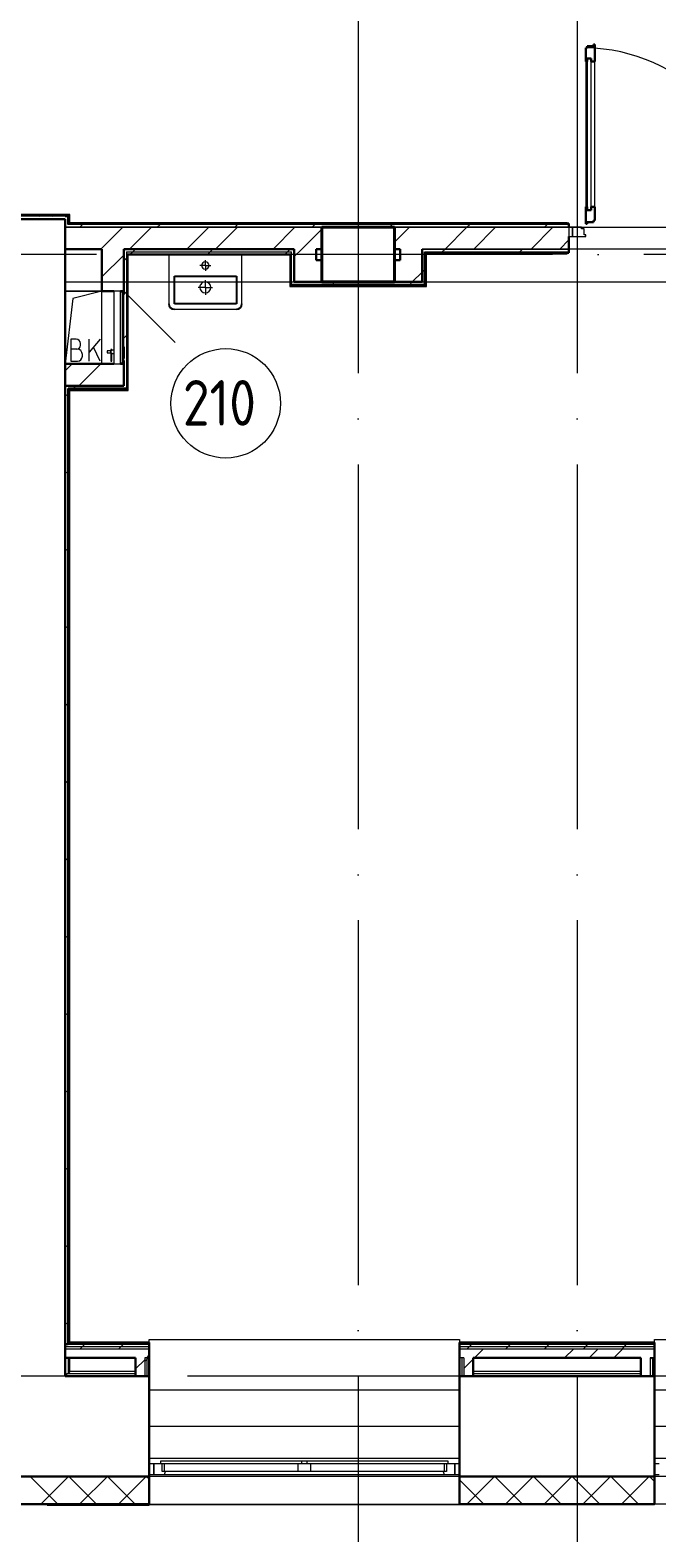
# Model space of a CAD drawing. Header units: millimetres. Extents: x -421858 to 614926, y -468665 to 141641.
# Drawn here: x 117678 to 121114, y -19498 to -11256 of the extents above; entities that cross this region are included whole.
import ezdxf

# ---------------------------------------------------------------- set-up
doc = ezdxf.new("R2010")
doc.units = ezdxf.units.MM
doc.linetypes.add('ADSK_Линия сетки', pattern=[25, 20, -2.5, 0, -2.5])
doc.linetypes.add('ADSK_Сверху', pattern=[450, 300, -150])
for name, color, linetype, lineweight in [('_ Окна', 7, 'Continuous', 9), ('Двери', 252, 'Continuous', 9), ('Линии', 252, 'Continuous', 9), ('Марки помещений', 252, 'Continuous', 20), ('Несущие колонны', 252, 'Continuous', 18), ('Оборудование', 8, 'Continuous', 18), ('Ограждение', 252, 'Continuous', 9), ('Окна', 252, 'Continuous', 9), ('Оси', 252, 'Continuous', 9), ('Перекрытие', 252, 'Continuous', 18), ('Стены внутренние', 7, 'Continuous', 18), ('Стены наружные', 7, 'Continuous', 18), ('Стены штриховка', 252, 'Continuous', 9)]:
    doc.layers.add(name, color=color, linetype=linetype, lineweight=lineweight)
doc.layers.add('Двери открывание', color=7, linetype='Continuous', lineweight=9, true_color=0xc0c0c0)
doc.layers.add('Узлы', color=7, linetype='Continuous')
doc.styles.add('GOST Common_2', font='', dxfattribs={"width": 0.9, "height": 250})
doc.styles.get('GOST Common_2').set_extended_font_data('GOST type B')

# ---------------------------------------------------------------- blocks, each defined once
blk = doc.blocks.new('2 этаж')
at = {"color": 251, "lineweight": 18, "true_color": 0x636466}
for p, q in [((118071, -12687.3), (117871, -12687.3)), ((118071, -12687.3), (117871, -12687.3)), ((118071, -12687.3), (117912.7, -12728.8)), ((117912.7, -12728.8), (117871, -13087.3)), ((117931.1, -12951.8), (117901.1, -12951.8)), ((117901.1, -12951.8), (117901.1, -13071.8)), ((117934.5, -13005.2), (117901.1, -13005.2)), ((117954.5, -12985.2), (117954.5, -12975.2)), ((118061.1, -12951.8), (118001.1, -13023.3)), ((118001.1, -13071.8), (118001.1, -12951.8)), ((118061.1, -13071.8), (118025.2, -12994.7)), ((117901.1, -13071.8), (117937.8, -13071.8)), ((117964.5, -13045.2), (117964.5, -13035.2))]:
    blk.add_line(p, q, dxfattribs=at)
for centre, radius, start, end in [((117931.1, -12975.2), 23.3, 0, 90), ((117934.5, -12985.2), 20, 270, 0), ((117934.5, -13035.2), 30, 0, 90), ((117937.8, -13045.2), 26.7, 270, 0)]:
    blk.add_arc(centre, radius, start, end, dxfattribs=at)
at = {"layer": '_ Окна', "color": 251, "true_color": 0x636466}
for p, q in [((118356, -19119.3), (118331, -19119.3)), ((118356, -19177.3), (118356, -19119.3)), ((120031, -19119.3), (120006, -19119.3)), ((120006, -19119.3), (120006, -19177.3)), ((121126, -19119.3), (121101, -19119.3)), ((118331, -19177.3), (118356, -19177.3)), ((120006, -19177.3), (120031, -19177.3)), ((121101, -19177.3), (121126, -19177.3))]:
    blk.add_line(p, q, dxfattribs=at)
at = {"layer": '_ Окна', "color": 251, "lineweight": 18, "true_color": 0x636466}
for p, q in [((118394, -19119.3), (118356, -19119.3)), ((118356, -19119.3), (118356, -19177.3)), ((118402, -19160.3), (118402, -19119.3)), ((119960, -19119.3), (119960, -19160.3)), ((120006, -19119.3), (119968, -19119.3)), ((120006, -19177.3), (120006, -19119.3)), ((118356, -19177.3), (118415.5, -19177.3)), ((118414, -19160.3), (118402, -19160.3)), ((118415.5, -19177.3), (118420, -19160.3)), ((119942, -19160.3), (119946.6, -19177.3)), ((119946.6, -19177.3), (120006, -19177.3)), ((119960, -19160.3), (119948, -19160.3))]:
    blk.add_line(p, q, dxfattribs=at)
at = {"layer": 'Двери', "color": 251, "lineweight": 30, "true_color": 0x636466}
for p, q in [((120731, -11353.3), (120723, -11353.3)), ((120723, -11353.3), (120723, -11429.3)), ((120765, -11344.3), (120731, -11344.3)), ((120731, -11344.3), (120731, -11353.3)), ((120773, -11335.3), (120765, -11335.3)), ((120765, -11335.3), (120765, -11344.3)), ((120773, -11429.3), (120773, -11335.3)), ((120732, -11429.3), (120723, -11429.3)), ((120732, -11411.3), (120732, -11429.3)), ((120753, -11411.3), (120732, -11411.3)), ((120753, -11429.3), (120753, -11411.3)), ((120773, -11429.3), (120753, -11429.3)), ((120723, -12225.3), (120723, -12319.3)), ((120732, -12225.3), (120723, -12225.3)), ((120732, -12243.3), (120732, -12225.3)), ((120753, -12243.3), (120732, -12243.3)), ((120753, -12225.3), (120753, -12243.3)), ((120773, -12225.3), (120753, -12225.3)), ((120773, -12301.3), (120773, -12225.3)), ((120723, -12319.3), (120731, -12319.3)), ((120731, -12319.3), (120731, -12310.3)), ((120731, -12310.3), (120765, -12310.3)), ((120765, -12310.3), (120765, -12301.3)), ((120765, -12301.3), (120773, -12301.3))]:
    blk.add_line(p, q, dxfattribs=at)
at = {"layer": 'Двери', "color": 251, "true_color": 0x636466}
for p, q in [((120723, -11429.3), (120723, -12225.3)), ((120732, -11411.3), (120732, -12243.3)), ((120753, -11411.3), (120732, -11411.3)), ((120753, -12243.3), (120753, -11411.3)), ((120773, -12225.3), (120773, -11429.3)), ((120732, -12243.3), (120753, -12243.3)), ((120631, -12337.3), (120631, -12387.3)), ((120651, -12337.3), (120631, -12337.3)), ((120651, -12387.3), (120651, -12337.3)), ((120700, -12337.3), (120651, -12337.3)), ((120651, -12337.3), (120651, -12387.3)), ((120700, -12345.3), (120700, -12337.3)), ((120714, -12345.3), (120700, -12345.3)), ((120714, -12379.3), (120714, -12345.3)), ((120631, -12387.3), (120651, -12387.3)), ((120651, -12387.3), (120723, -12387.3)), ((120723, -12379.3), (120714, -12379.3)), ((120723, -12387.3), (120723, -12379.3))]:
    blk.add_line(p, q, dxfattribs=at)
at = {"layer": 'Двери открывание', "color": 251, "true_color": 0x636466}
blk.add_arc((120705, -12319.3), 966, 0, 88.93231, dxfattribs=at)
at = {"layer": 'Линии', "color": 251, "linetype": 'ADSK_Сверху', "ltscale": 100, "true_color": 0x636466}
for p, q in [((117871, -12337.3), (151081, -12337.3)), ((117871, -12637.3), (151081, -12637.3))]:
    blk.add_line(p, q, dxfattribs=at)
at = {"layer": 'Марки помещений', "color": 251, "true_color": 0x636466}
blk.add_circle((118750.1, -13303.1), 300, dxfattribs=at)
at = {"layer": 'Несущие колонны', "color": 251, "lineweight": 40, "true_color": 0x636466}
for p, q in [((119276, -12337.3), (119676, -12337.3)), ((119276, -12637.3), (119276, -12337.3)), ((119676, -12337.3), (119276, -12337.3)), ((119676, -12337.3), (119676, -12637.3)), ((119276, -12457.3), (119276, -12637.3)), ((119676, -12637.3), (119676, -12457.3)), ((119676, -12637.3), (119276, -12637.3)), ((119276, -12637.3), (119676, -12637.3))]:
    blk.add_line(p, q, dxfattribs=at)
at = {"layer": 'Несущие колонны', "color": 251, "true_color": 0x636466}
for p, q in [((119276, -12337.3), (119276, -12457.3)), ((119676, -12457.3), (119676, -12337.3))]:
    blk.add_line(p, q, dxfattribs=at)
at = {"layer": 'Оборудование', "color": 251, "true_color": 0x636466}
for p, q in [((118172.4, -12687.3), (118136, -12687.3)), ((118136, -12687.3), (118136, -13087.3)), ((118173.3, -13086.3), (118173.3, -12688.2)), ((118191, -12687.3), (118473.8, -12970.1)), ((118183.1, -12694.3), (118173.3, -12694.3)), ((118184, -13079.3), (118184, -12695.2)), ((118191, -12706.3), (118185.5, -12706.3)), ((118191, -13068.3), (118191, -12706.3)), ((118118.2, -13014.6), (118100.7, -13014.6)), ((118100.7, -13014.6), (118100.7, -13026.9)), ((118120.1, -13012.7), (118118.2, -13014.6)), ((118118.2, -13014.6), (118118.2, -13026.9)), ((118136, -13011.1), (118120.1, -13011.1)), ((118120.1, -13011.1), (118120.1, -13030.4)), ((118125.6, -13007.7), (118120.6, -13007.7)), ((118120.6, -13007.7), (118120.6, -13015.9)), ((118125.6, -13015.9), (118125.6, -13007.7)), ((118193, -12990.8), (118191, -12990.8)), ((118193, -12994.8), (118193, -12990.8)), ((118193, -12994.8), (118193, -13055.3)), ((118100.7, -13026.9), (118118.2, -13026.9)), ((118118.2, -13026.9), (118120.1, -13028.8)), ((118120.1, -13030.4), (118136, -13030.4)), ((118120.6, -13025.6), (118120.6, -13071.4)), ((118120.6, -13071.4), (118125.6, -13071.4)), ((118125.6, -13071.4), (118125.6, -13025.6)), ((118136, -13087.3), (118172.4, -13087.3)), ((118173.3, -13080.3), (118183.1, -13080.3)), ((118185.5, -13068.3), (118191, -13068.3)), ((118191, -13059.3), (118193, -13059.3)), ((118193, -13059.3), (118193, -13055.3))]:
    blk.add_line(p, q, dxfattribs=at)
for points, knots in [([(118173.3, -12688.2), (118173.3, -12688.1), (118173.3, -12688), (118173.2, -12687.8), (118173.1, -12687.6), (118173, -12687.5), (118172.8, -12687.4), (118172.6, -12687.3), (118172.5, -12687.3), (118172.4, -12687.3)], [-1, -1, -1, -1, -0.833333, -0.75, -0.583333, -0.458333, -0.333333, -0.166667, 0, 0, 0, 0]), ([(118184, -12695.2), (118184, -12695.1), (118184, -12695), (118183.9, -12694.8), (118183.9, -12694.7), (118183.8, -12694.6), (118183.7, -12694.5), (118183.5, -12694.4), (118183.3, -12694.3), (118183.1, -12694.3), (118183.1, -12694.3)], [-1, -1, -1, -1, -0.833333, -0.75, -0.666667, -0.583333, -0.458333, -0.333333, -0.166667, 0, 0, 0, 0]), ([(118185.5, -12706.3), (118185.4, -12706.3), (118185.2, -12706.2), (118185, -12706.1), (118184.8, -12706.1), (118184.6, -12705.9), (118184.5, -12705.8), (118184.3, -12705.7), (118184.2, -12705.5), (118184.1, -12705.3), (118184, -12705.1), (118184, -12704.9), (118184, -12704.7)], [-1, -1, -1, -1, -0.833333, -0.75, -0.666667, -0.583333, -0.5, -0.416667, -0.333333, -0.25, -0.166667, 0, 0, 0, 0]), ([(118172.4, -13087.3), (118172.5, -13087.3), (118172.6, -13087.2), (118172.8, -13087.1), (118173, -13087), (118173.1, -13086.9), (118173.2, -13086.7), (118173.3, -13086.6), (118173.3, -13086.4), (118173.3, -13086.3)], [0, 0, 0, 0, 0.166667, 0.333333, 0.458333, 0.583333, 0.708333, 0.833333, 1, 1, 1, 1]), ([(118183.1, -13080.3), (118183.1, -13080.3), (118183.3, -13080.2), (118183.5, -13080.1), (118183.7, -13080), (118183.8, -13079.9), (118183.9, -13079.8), (118183.9, -13079.7), (118184, -13079.5), (118184, -13079.4), (118184, -13079.3)], [0, 0, 0, 0, 0.166667, 0.333333, 0.458333, 0.583333, 0.666667, 0.75, 0.833333, 1, 1, 1, 1]), ([(118184, -13069.8), (118184, -13069.6), (118184, -13069.5), (118184.1, -13069.2), (118184.2, -13069), (118184.3, -13068.9), (118184.5, -13068.7), (118184.6, -13068.6), (118184.8, -13068.5), (118185, -13068.4), (118185.2, -13068.3), (118185.4, -13068.3), (118185.5, -13068.3)], [0, 0, 0, 0, 0.166667, 0.25, 0.333333, 0.416667, 0.5, 0.583333, 0.666667, 0.75, 0.833333, 1, 1, 1, 1])]:
    blk.add_open_spline(points, degree=3, knots=knots, dxfattribs=at)
at = {"layer": 'Ограждение', "color": 251, "true_color": 0x636466}
for p, q in [((117896, -12267.3), (111661, -12267.3)), ((117896, -12267.3), (117891, -12272.3)), ((117896, -12312.3), (117896, -12267.3)), ((117896, -12312.3), (117891, -12317.3)), ((120621, -12312.3), (117896, -12312.3)), ((120621, -12312.3), (120621, -12317.3)), ((118216, -13232.3), (118216, -12487.3)), ((119101, -12487.2), (119101, -12662.3)), ((119851, -12482.3), (119846, -12477.3)), ((119851, -12662.3), (119851, -12482.3)), ((119851, -12482.3), (120621, -12482.3)), ((120621, -12477.3), (120621, -12482.3)), ((119106, -12657.3), (119101, -12662.3)), ((119101, -12662.3), (119851, -12662.3)), ((119851, -12662.3), (119846, -12657.3)), ((117896, -13232.3), (117891, -13227.3)), ((117896, -18452.3), (117896, -13232.3)), ((117896, -13232.3), (118216, -13232.3)), ((118216, -13232.3), (118211, -13227.3)), ((118331, -18452.3), (118331, -18437.3)), ((118331, -18437.3), (120031, -18437.3)), ((120031, -18437.3), (120031, -18452.3)), ((121101, -18452.3), (121101, -18437.3)), ((121101, -18437.3), (122801, -18437.3)), ((117886, -18537.3), (117886, -18622.3)), ((117896, -18612.3), (117896, -18537.3)), ((117896, -18612.3), (117886, -18622.3)), ((118256, -18612.3), (117896, -18612.3)), ((121026, -18612.3), (120106, -18612.3)), ((118331, -18712.3), (120031, -18712.3)), ((121101, -18712.3), (122801, -18712.3)), ((118331, -18912.3), (120031, -18912.3)), ((121101, -18912.3), (122801, -18912.3)), ((118331, -19087.3), (120031, -19087.3)), ((121101, -19087.3), (122801, -19087.3))]:
    blk.add_line(p, q, dxfattribs=at)
at = {"layer": 'Окна', "color": 251, "true_color": 0x636466}
for p, q in [((118394, -19102.3), (119166, -19102.3)), ((118394, -19119.3), (118394, -19102.3)), ((119166, -19119.3), (118394, -19119.3)), ((118414, -19160.3), (118414, -19119.3)), ((119146, -19119.3), (119146, -19160.3)), ((119166, -19102.3), (119196, -19102.3)), ((119166, -19102.3), (119166, -19119.3)), ((119196, -19119.3), (119166, -19119.3)), ((119196, -19102.3), (119968, -19102.3)), ((119196, -19119.3), (119196, -19102.3)), ((119968, -19119.3), (119196, -19119.3)), ((119216, -19160.3), (119216, -19119.3)), ((119948, -19119.3), (119948, -19160.3)), ((119968, -19102.3), (119968, -19119.3)), ((119146, -19160.3), (118414, -19160.3)), ((118415.5, -19177.3), (119946.6, -19177.3)), ((119216, -19160.3), (119146, -19160.3)), ((119948, -19160.3), (119216, -19160.3))]:
    blk.add_line(p, q, dxfattribs=at)
at = {"layer": 'Оси', "color": 251, "linetype": 'ADSK_Линия сетки', "ltscale": 100, "true_color": 0x636466}
for p, q in [((119476, -1137.3), (119476, -32263.4)), ((120676, -1137.3), (120676, -32263.4)), ((170543.3, -12487.3), (93565.9, -12487.3)), ((170543.3, -18637.3), (93603.7, -18637.3))]:
    blk.add_line(p, q, dxfattribs=at)
at = {"layer": 'Перекрытие', "color": 251, "ltscale": 100, "true_color": 0x636466}
for p, q in [((122131, -12457.3), (120631, -12457.3)), ((117871, -12687.3), (118071, -12687.3))]:
    blk.add_line(p, q, dxfattribs=at)
at = {"layer": 'Стены внутренние', "color": 251, "lineweight": 30, "true_color": 0x636466}
for p, q in [((117871, -12292.3), (117481, -12292.3)), ((117871, -13087.3), (117871, -12322.3)), ((117871, -18637.3), (117871, -18537.3)), ((118256, -18637.3), (117871, -18637.3)), ((118331, -19339.3), (118331, -18637.3)), ((120031, -18637.3), (120031, -19339.3)), ((121026, -18637.3), (120106, -18637.3)), ((121101, -19339.3), (121101, -18637.3)), ((117211, -19187.3), (118331, -19187.3)), ((120031, -19187.3), (121101, -19187.3)), ((117211, -19339.3), (118331, -19339.3)), ((120031, -19339.3), (121101, -19339.3))]:
    blk.add_line(p, q, dxfattribs=at)
at = {"layer": 'Стены внутренние', "color": 251, "linetype": 'Continuous', "lineweight": 9, "true_color": 0x636466}
for p, q in [((117828.6, -19337.3), (117678.6, -19187.3)), ((117739.2, -19337.3), (117889.2, -19187.3)), ((118040.7, -19337.3), (117890.7, -19187.3)), ((117951.3, -19337.3), (118101.3, -19187.3)), ((118252.9, -19337.3), (118102.9, -19187.3)), ((118163.4, -19337.3), (118313.4, -19187.3)), ((118331, -19203.3), (118315, -19187.3)), ((120072.6, -19337.3), (120222.6, -19187.3)), ((120374.2, -19337.3), (120224.2, -19187.3)), ((120284.7, -19337.3), (120434.7, -19187.3)), ((120586.3, -19337.3), (120436.3, -19187.3)), ((120496.9, -19337.3), (120646.9, -19187.3)), ((120798.5, -19337.3), (120648.5, -19187.3)), ((120709, -19337.3), (120859, -19187.3)), ((121010.6, -19337.3), (120860.6, -19187.3)), ((120921.1, -19337.3), (121071.1, -19187.3)), ((121101, -19215.5), (121072.7, -19187.3)), ((120162.1, -19337.3), (120031, -19206.2)), ((120101.9, -19337.3), (120100.7, -19339.3)), ((120357.2, -19339.3), (120356.1, -19337.3)), ((120943.8, -19339.3), (120942.7, -19337.3))]:
    blk.add_line(p, q, dxfattribs=at)
at = {"layer": 'Стены внутренние', "color": 251, "true_color": 0x636466}
for p, q in [((120031, -19187.3), (118331, -19187.3)), ((122801, -19187.3), (121101, -19187.3)), ((122801, -19339.3), (121101, -19339.3))]:
    blk.add_line(p, q, dxfattribs=at)
at = {"layer": 'Стены наружные', "color": 251, "lineweight": 30, "true_color": 0x636466}
for p, q in [((117891, -12272.3), (111651, -12272.3)), ((117886, -12277.3), (117871, -12277.3)), ((117886, -12322.3), (117886, -12277.3)), ((117891, -12317.3), (117891, -12272.3)), ((117871, -12292.3), (117871, -12322.3)), ((120631, -12317.3), (117891, -12317.3)), ((119276, -12337.3), (119676, -12337.3)), ((120631, -12337.3), (120631, -12317.3)), ((120631, -12477.3), (120631, -12387.3)), ((117871, -12457.3), (118071, -12457.3)), ((118071, -12457.3), (118071, -12687.3)), ((118191, -12457.3), (119126, -12457.3)), ((119126, -12457.3), (118191, -12457.3)), ((118191, -12457.3), (118191, -12706.3)), ((118211, -12487.3), (119106, -12487.3)), ((118211, -13227.3), (118211, -12487.3)), ((119106, -12487.3), (119106, -12657.3)), ((119126, -12637.3), (119126, -12457.3)), ((119246, -12457.3), (119276, -12457.3)), ((119246, -12517.3), (119246, -12457.3)), ((119276, -12517.3), (119246, -12517.3)), ((119276, -12637.3), (119276, -12517.3)), ((119676, -12457.3), (119706, -12457.3)), ((119706, -12517.3), (119676, -12517.3)), ((119676, -12517.3), (119676, -12637.3)), ((119706, -12457.3), (119706, -12517.3)), ((119826, -12457.3), (119826, -12637.3)), ((119841, -12652.3), (119841, -12472.3)), ((119846, -12477.3), (120631, -12477.3)), ((119846, -12657.3), (119846, -12477.3)), ((118071, -12687.3), (118136, -12687.3)), ((118172.6, -12687.3), (118191, -12687.3)), ((119106, -12657.3), (119846, -12657.3)), ((119111, -12652.3), (119841, -12652.3)), ((119126, -12637.3), (119676, -12637.3)), ((119676, -12637.3), (119826, -12637.3)), ((118136, -13087.3), (117871, -13087.3)), ((117871, -13087.3), (117871, -18537.3)), ((118191, -13087.3), (118172.6, -13087.3)), ((118191, -13068.3), (118191, -13207.3)), ((117871, -13207.3), (118191, -13207.3)), ((117886, -18457.3), (117886, -13222.3)), ((117886, -13222.3), (118206, -13222.3)), ((117891, -18452.3), (117891, -13227.3)), ((117891, -13227.3), (118211, -13227.3)), ((118331, -18452.3), (117891, -18452.3)), ((118331, -18637.3), (118331, -18452.3)), ((120031, -18452.3), (120031, -18637.3)), ((121101, -18452.3), (120031, -18452.3)), ((121101, -18637.3), (121101, -18452.3)), ((117871, -18462.3), (117886, -18462.3)), ((117871, -18537.3), (118256, -18537.3)), ((118256, -18537.3), (118256, -18637.3)), ((120106, -18537.3), (121026, -18537.3)), ((120106, -18637.3), (120106, -18537.3)), ((121026, -18537.3), (121026, -18637.3)), ((118256, -18637.3), (118331, -18637.3)), ((120031, -18637.3), (120106, -18637.3)), ((121026, -18637.3), (121101, -18637.3)), ((117771, -19339.3), (117771, -19344.3)), ((117771, -19344.3), (118331, -19344.3)), ((118331, -19344.3), (118331, -19339.3))]:
    blk.add_line(p, q, dxfattribs=at)
at = {"layer": 'Стены наружные', "color": 251, "linetype": 'Continuous', "lineweight": 9, "true_color": 0x636466}
for p, q in [((117728.1, -12277.3), (117733.1, -12272.3)), ((117798.8, -12277.3), (117803.8, -12272.3)), ((117869.5, -12277.3), (117874.5, -12272.3)), ((117871, -12338.3), (117872.1, -12337.3)), ((117895.2, -12322.3), (117900.2, -12317.3)), ((117950.9, -12337.3), (117965.9, -12322.3)), ((117965.9, -12322.3), (117970.9, -12317.3)), ((118036.6, -12322.3), (118041.6, -12317.3)), ((118066.4, -12457.3), (118186.4, -12337.3)), ((118107.4, -12322.3), (118112.4, -12317.3)), ((118178.1, -12322.3), (118183.1, -12317.3)), ((118223.6, -12457.3), (118343.6, -12337.3)), ((118248.8, -12322.3), (118253.8, -12317.3)), ((118319.5, -12322.3), (118324.5, -12317.3)), ((118375.2, -12337.3), (118390.2, -12322.3)), ((118390.2, -12322.3), (118395.2, -12317.3)), ((118460.9, -12322.3), (118465.9, -12317.3)), ((118531.6, -12322.3), (118536.6, -12317.3)), ((118537.9, -12457.3), (118657.9, -12337.3)), ((118602.3, -12322.3), (118607.3, -12317.3)), ((118673, -12322.3), (118678, -12317.3)), ((118695, -12457.3), (118815, -12337.3)), ((118743.7, -12322.3), (118748.7, -12317.3)), ((118799.5, -12337.3), (118814.5, -12322.3)), ((118814.5, -12322.3), (118819.5, -12317.3)), ((118885.2, -12322.3), (118890.2, -12317.3)), ((118955.9, -12322.3), (118960.9, -12317.3)), ((119009.3, -12457.3), (119129.3, -12337.3)), ((119026.6, -12322.3), (119031.6, -12317.3)), ((119097.3, -12322.3), (119102.3, -12317.3)), ((119166.5, -12457.3), (119276, -12347.7)), ((119168, -12322.3), (119173, -12317.3)), ((119223.7, -12337.3), (119238.7, -12322.3)), ((119238.7, -12322.3), (119243.7, -12317.3)), ((119309.4, -12322.3), (119314.4, -12317.3)), ((119380.1, -12322.3), (119385.1, -12317.3)), ((119450.9, -12322.3), (119455.9, -12317.3)), ((119521.6, -12322.3), (119526.6, -12317.3)), ((119592.3, -12322.3), (119597.3, -12317.3)), ((119648, -12337.3), (119663, -12322.3)), ((119663, -12322.3), (119668, -12317.3)), ((119676, -12419.2), (119757.9, -12337.3)), ((119733.7, -12322.3), (119738.7, -12317.3)), ((119804.4, -12322.3), (119809.4, -12317.3)), ((119875.1, -12322.3), (119880.1, -12317.3)), ((119945.8, -12322.3), (119950.8, -12317.3)), ((119952.3, -12457.3), (120072.3, -12337.3)), ((120016.5, -12322.3), (120021.5, -12317.3)), ((120072.3, -12337.3), (120087.3, -12322.3)), ((120087.3, -12322.3), (120092.3, -12317.3)), ((120109.4, -12457.3), (120229.4, -12337.3)), ((120158, -12322.3), (120163, -12317.3)), ((120228.7, -12322.3), (120233.7, -12317.3)), ((120299.4, -12322.3), (120304.4, -12317.3)), ((120370.1, -12322.3), (120375.1, -12317.3)), ((120423.7, -12457.3), (120543.7, -12337.3)), ((120440.8, -12322.3), (120445.8, -12317.3)), ((120496.5, -12337.3), (120511.5, -12322.3)), ((120511.5, -12322.3), (120516.5, -12317.3)), ((120582.2, -12322.3), (120587.2, -12317.3)), ((120580.9, -12457.3), (120631, -12407.1)), ((118071, -12609.8), (118191, -12489.8)), ((118191, -12521.4), (118206, -12506.4)), ((118206, -12506.4), (118211, -12501.4)), ((118225.2, -12487.3), (118240.2, -12472.3)), ((118240.2, -12472.3), (118255.2, -12457.3)), ((118649.5, -12487.3), (118664.5, -12472.3)), ((118664.5, -12472.3), (118679.5, -12457.3)), ((119073.7, -12487.3), (119088.7, -12472.3)), ((119088.7, -12472.3), (119103.7, -12457.3)), ((119106, -12525.7), (119111, -12520.7)), ((119126, -12497.7), (119166.5, -12457.3)), ((119841, -12497.8), (119846, -12492.8)), ((119861.5, -12477.3), (119866.5, -12472.3)), ((119932.3, -12477.3), (119937.3, -12472.3)), ((119937.3, -12472.3), (119952.3, -12457.3)), ((120003, -12477.3), (120008, -12472.3)), ((120073.7, -12477.3), (120078.7, -12472.3)), ((120144.4, -12477.3), (120149.4, -12472.3)), ((120215.1, -12477.3), (120220.1, -12472.3)), ((120285.8, -12477.3), (120290.8, -12472.3)), ((120356.5, -12477.3), (120361.5, -12472.3)), ((120361.5, -12472.3), (120376.5, -12457.3)), ((120427.2, -12477.3), (120432.2, -12472.3)), ((120497.9, -12477.3), (120502.9, -12472.3)), ((120568.6, -12477.3), (120573.6, -12472.3)), ((118206, -12577.2), (118211, -12572.2)), ((119106, -12596.4), (119111, -12591.4)), ((119772.3, -12637.3), (119826, -12583.5)), ((119826, -12583.5), (119841, -12568.5)), ((119841, -12568.5), (119846, -12563.5)), ((118206, -12647.9), (118211, -12642.9)), ((119115.9, -12657.3), (119120.9, -12652.3)), ((119186.6, -12657.3), (119191.6, -12652.3)), ((119257.3, -12657.3), (119262.3, -12652.3)), ((119328, -12657.3), (119333, -12652.3)), ((119333, -12652.3), (119348, -12637.3)), ((119398.7, -12657.3), (119403.7, -12652.3)), ((119469.4, -12657.3), (119474.4, -12652.3)), ((119540.1, -12657.3), (119545.1, -12652.3)), ((119610.8, -12657.3), (119615.8, -12652.3)), ((119681.5, -12657.3), (119686.5, -12652.3)), ((119752.3, -12657.3), (119757.3, -12652.3)), ((119757.3, -12652.3), (119772.3, -12637.3)), ((119823, -12657.3), (119828, -12652.3)), ((119841, -12639.2), (119846, -12634.2)), ((118206, -12718.6), (118211, -12713.6)), ((118206, -12789.3), (118211, -12784.3)), ((118206, -12860), (118211, -12855)), ((118191, -12945.7), (118206, -12930.7)), ((118206, -12930.7), (118211, -12925.7)), ((118206, -13001.4), (118211, -12996.4)), ((117871, -13124.1), (117907.9, -13087.3)), ((117945, -13207.3), (118065, -13087.3)), ((118206, -13072.1), (118211, -13067.1)), ((118206, -13142.8), (118211, -13137.8)), ((117871, -13265.7), (117886, -13250.7)), ((117886, -13250.7), (117891, -13245.7)), ((117909.5, -13227.3), (117914.5, -13222.3)), ((117914.5, -13222.3), (117929.5, -13207.3)), ((117980.2, -13227.3), (117985.2, -13222.3)), ((118050.9, -13227.3), (118055.9, -13222.3)), ((118121.6, -13227.3), (118126.6, -13222.3)), ((118192.3, -13227.3), (118197.3, -13222.3)), ((118206, -13213.5), (118211, -13208.5)), ((117886, -13321.4), (117891, -13316.4)), ((117886, -13392.1), (117891, -13387.1)), ((117886, -13462.8), (117891, -13457.8)), ((117886, -13533.5), (117891, -13528.5)), ((117871, -13690), (117886, -13675)), ((117886, -13604.3), (117891, -13599.3)), ((117886, -13675), (117891, -13670)), ((117886, -13745.7), (117891, -13740.7)), ((117886, -13816.4), (117891, -13811.4)), ((117886, -13887.1), (117891, -13882.1)), ((117886, -13957.8), (117891, -13952.8)), ((117886, -14028.5), (117891, -14023.5)), ((117871, -14114.2), (117886, -14099.2)), ((117886, -14099.2), (117891, -14094.2)), ((117886, -14169.9), (117891, -14164.9)), ((117886, -14240.7), (117891, -14235.7)), ((117886, -14311.4), (117891, -14306.4)), ((117886, -14382.1), (117891, -14377.1)), ((117886, -14452.8), (117891, -14447.8)), ((117871, -14538.5), (117886, -14523.5)), ((117886, -14523.5), (117891, -14518.5)), ((117886, -14594.2), (117891, -14589.2)), ((117886, -14664.9), (117891, -14659.9)), ((117886, -14735.6), (117891, -14730.6)), ((117886, -14806.3), (117891, -14801.3)), ((117886, -14877.1), (117891, -14872.1)), ((117871, -14962.8), (117886, -14947.8)), ((117886, -14947.8), (117891, -14942.8)), ((117886, -15018.5), (117891, -15013.5)), ((117886, -15089.2), (117891, -15084.2)), ((117886, -15159.9), (117891, -15154.9)), ((117886, -15230.6), (117891, -15225.6)), ((117886, -15301.3), (117891, -15296.3)), ((117871, -15387), (117886, -15372)), ((117886, -15372), (117891, -15367)), ((117886, -15442.7), (117891, -15437.7)), ((117886, -15513.4), (117891, -15508.4)), ((117886, -15584.2), (117891, -15579.2)), ((117886, -15654.9), (117891, -15649.9)), ((117886, -15725.6), (117891, -15720.6)), ((117871, -15811.3), (117886, -15796.3)), ((117886, -15796.3), (117891, -15791.3)), ((117886, -15867), (117891, -15862)), ((117886, -15937.7), (117891, -15932.7)), ((117886, -16008.4), (117891, -16003.4)), ((117886, -16079.1), (117891, -16074.1)), ((117886, -16149.8), (117891, -16144.8)), ((117871, -16235.6), (117886, -16220.6)), ((117886, -16220.6), (117891, -16215.6)), ((117886, -16291.3), (117891, -16286.3)), ((117886, -16362), (117891, -16357)), ((117886, -16432.7), (117891, -16427.7)), ((117886, -16503.4), (117891, -16498.4)), ((117871, -16659.8), (117886, -16644.8)), ((117886, -16574.1), (117891, -16569.1)), ((117886, -16644.8), (117891, -16639.8)), ((117886, -16715.5), (117891, -16710.5)), ((117886, -16786.2), (117891, -16781.2)), ((117886, -16857), (117891, -16852)), ((117886, -16927.7), (117891, -16922.7)), ((117886, -16998.4), (117891, -16993.4)), ((117871, -17084.1), (117886, -17069.1)), ((117886, -17069.1), (117891, -17064.1)), ((117886, -17139.8), (117891, -17134.8)), ((117886, -17210.5), (117891, -17205.5)), ((117886, -17281.2), (117891, -17276.2)), ((117886, -17351.9), (117891, -17346.9)), ((117886, -17422.6), (117891, -17417.6)), ((117871, -17508.3), (117886, -17493.3)), ((117886, -17493.3), (117891, -17488.3)), ((117886, -17564.1), (117891, -17559.1)), ((117886, -17634.8), (117891, -17629.8)), ((117886, -17705.5), (117891, -17700.5)), ((117886, -17776.2), (117891, -17771.2)), ((117886, -17846.9), (117891, -17841.9)), ((117871, -17932.6), (117886, -17917.6)), ((117886, -17917.6), (117891, -17912.6)), ((117886, -17988.3), (117891, -17983.3)), ((117886, -18059), (117891, -18054)), ((117886, -18129.7), (117891, -18124.7)), ((117886, -18200.5), (117891, -18195.5)), ((117886, -18271.2), (117891, -18266.2)), ((117871, -18356.9), (117886, -18341.9)), ((117886, -18341.9), (117891, -18336.9)), ((117886, -18412.6), (117891, -18407.6)), ((117912.1, -18457.3), (117917.1, -18452.3)), ((117982.8, -18457.3), (117987.8, -18452.3)), ((118053.5, -18457.3), (118058.5, -18452.3)), ((118124.2, -18457.3), (118129.2, -18452.3)), ((118189.9, -18462.3), (118194.9, -18457.3)), ((118194.9, -18457.3), (118199.9, -18452.3)), ((118265.6, -18457.3), (118270.6, -18452.3)), ((120033.4, -18457.3), (120038.4, -18452.3)), ((120104.1, -18457.3), (120109.1, -18452.3)), ((120174.8, -18457.3), (120179.8, -18452.3)), ((120245.5, -18457.3), (120250.5, -18452.3)), ((120311.2, -18462.3), (120316.2, -18457.3)), ((120316.2, -18457.3), (120321.2, -18452.3)), ((120386.9, -18457.3), (120391.9, -18452.3)), ((120457.6, -18457.3), (120462.6, -18452.3)), ((120528.3, -18457.3), (120533.3, -18452.3)), ((120599.1, -18457.3), (120604.1, -18452.3)), ((120669.8, -18457.3), (120674.8, -18452.3)), ((120735.5, -18462.3), (120740.5, -18457.3)), ((120740.5, -18457.3), (120745.5, -18452.3)), ((120811.2, -18457.3), (120816.2, -18452.3)), ((120881.9, -18457.3), (120886.9, -18452.3)), ((120952.6, -18457.3), (120957.6, -18452.3)), ((121023.3, -18457.3), (121028.3, -18452.3)), ((121094, -18457.3), (121099, -18452.3)), ((117871, -18490), (117873.8, -18487.3)), ((117952.8, -18487.3), (117965.3, -18474.8)), ((117965.3, -18474.8), (117977.8, -18462.3)), ((118164.9, -18487.3), (118177.4, -18474.8)), ((118177.4, -18474.8), (118189.9, -18462.3)), ((118317.2, -18537.3), (118331, -18523.5)), ((118318.5, -18545.8), (118327, -18537.3)), ((120074.1, -18487.3), (120086.6, -18474.8)), ((120086.6, -18474.8), (120099.1, -18462.3)), ((120113.8, -18537.3), (120163.8, -18487.3)), ((120286.2, -18487.3), (120298.7, -18474.8)), ((120298.7, -18474.8), (120311.2, -18462.3)), ((120498.3, -18487.3), (120510.8, -18474.8)), ((120510.8, -18474.8), (120523.3, -18462.3)), ((120607.2, -18537.3), (120657.2, -18487.3)), ((120710.5, -18487.3), (120723, -18474.8)), ((120723, -18474.8), (120735.5, -18462.3)), ((120742.1, -18537.3), (120792.1, -18487.3)), ((120877.1, -18537.3), (120927.1, -18487.3)), ((120922.6, -18487.3), (120935.1, -18474.8)), ((120935.1, -18474.8), (120947.6, -18462.3)), ((121076, -18546), (121084.7, -18537.3)), ((118256, -18598.5), (118306, -18548.5)), ((118306, -18558.3), (118318.5, -18545.8)), ((120056, -18595), (120106, -18545))]:
    blk.add_line(p, q, dxfattribs=at)
at = {"layer": 'Стены наружные', "color": 251, "true_color": 0x636466}
for p, q in [((119276, -12457.3), (119276, -12337.3)), ((119676, -12337.3), (119676, -12457.3)), ((120700, -12337.3), (122062, -12337.3)), ((122131, -12457.3), (120631, -12457.3)), ((118071, -13087.3), (118071, -12687.3)), ((117878.5, -18622.3), (118256, -18622.3)), ((117878.5, -18637.3), (117878.5, -18622.3)), ((120106, -18622.3), (121026, -18622.3)), ((117771, -19344.3), (117211, -19344.3)), ((118331, -19339.3), (120031, -19339.3)), ((121101, -19344.3), (118331, -19344.3)), ((120031, -19344.3), (120031, -19339.3)), ((120555.2, -19344.3), (120555.2, -19339.3)), ((120566, -19344.3), (120566, -19339.3)), ((121101, -19344.3), (121101, -19339.3))]:
    blk.add_line(p, q, dxfattribs=at)
at = {"layer": 'Стены штриховка', "color": 251, "true_color": 0x636466}
for p, q in [((117871, -12277.3), (111651, -12277.3)), ((119276, -12337.3), (117871, -12337.3)), ((120631, -12322.3), (117886, -12322.3)), ((120631, -12337.3), (119676, -12337.3)), ((118206, -12472.3), (119111, -12472.3)), ((118206, -12472.3), (118206, -13222.3)), ((118206, -12487.3), (118211, -12487.3)), ((119106, -12487.3), (119111, -12487.3)), ((119111, -12652.3), (119111, -12472.3)), ((119826, -12457.3), (120631, -12457.3)), ((120631, -12457.3), (119826, -12457.3)), ((119841, -12472.3), (120631, -12472.3)), ((118331, -18457.3), (117886, -18457.3)), ((121101, -18457.3), (120031, -18457.3)), ((117871, -18474.8), (118331, -18474.8)), ((117871, -18487.3), (118331, -18487.3)), ((117886, -18462.3), (118331, -18462.3)), ((118331, -18537.3), (118306, -18537.3)), ((118306, -18537.3), (118306, -18637.3)), ((118318.5, -18537.3), (118318.5, -18637.3)), ((120031, -18462.3), (121101, -18462.3)), ((120031, -18474.8), (121101, -18474.8)), ((120031, -18487.3), (121101, -18487.3)), ((120056, -18537.3), (120031, -18537.3)), ((120043.5, -18537.3), (120043.5, -18637.3)), ((120056, -18537.3), (120056, -18637.3)), ((121101, -18537.3), (121076, -18537.3)), ((121076, -18537.3), (121076, -18637.3)), ((121088.5, -18537.3), (121088.5, -18637.3)), ((118331, -19263.3), (118329, -19263.3)), ((118329, -19337.3), (118329, -19263.3)), ((120033, -19263.3), (120031, -19263.3)), ((120033, -19263.3), (120033, -19337.3)), ((121101, -19263.3), (121099, -19263.3)), ((121099, -19337.3), (121099, -19263.3)), ((117213, -19337.3), (118329, -19337.3)), ((120033, -19337.3), (121099, -19337.3))]:
    blk.add_line(p, q, dxfattribs=at)
at = {"layer": 'Узлы', "color": 251, "lineweight": 9, "true_color": 0x636466}
for p, q in [((118438.5, -12487.3), (118438.5, -12757.3)), ((118638.5, -12547.3), (118638.5, -12517.3)), ((118838.5, -12757.3), (118838.5, -12487.3)), ((118638.5, -12547.3), (118608.5, -12547.3)), ((118638.5, -12547.3), (118638.5, -12577.3)), ((118638.5, -12547.3), (118668.5, -12547.3)), ((118638.5, -12667.3), (118598.5, -12667.3)), ((118638.5, -12667.3), (118638.5, -12627.3)), ((118638.5, -12667.3), (118638.5, -12707.3)), ((118638.5, -12667.3), (118678.5, -12667.3)), ((118468.5, -12787.3), (118638.5, -12787.3)), ((118638.5, -12787.3), (118808.5, -12787.3))]:
    blk.add_line(p, q, dxfattribs=at)
at = {"layer": 'Узлы', "color": 251, "true_color": 0x636466}
for p, q in [((118468.5, -12757.3), (118468.5, -12606.3)), ((118468.5, -12606.3), (118808.5, -12606.3)), ((118808.5, -12606.3), (118808.5, -12757.3)), ((118808.5, -12757.3), (118468.5, -12757.3))]:
    blk.add_line(p, q, dxfattribs=at)
at = {"layer": 'Узлы', "color": 251, "lineweight": 9, "true_color": 0x636466}
for centre, radius, start, end in [((118638.5, -12547.2), 20, 90, 180.01158), ((118638.5, -12547.3), 20, 180, 270), ((118638.5, -12547.3), 20, 0, 90), ((118638.5, -12547.3), 20, 270, 0), ((118638.5, -12667.2), 30, 90, 180.00772), ((118638.5, -12667.3), 30, 180, 270), ((118638.5, -12667.3), 30, 0, 90), ((118638.5, -12667.3), 30, 270, 0)]:
    blk.add_arc(centre, radius, start, end, dxfattribs=at)
at = {"layer": 'Узлы', "color": 251, "true_color": 0x636466}
for centre, start, end in [((118468.5, -12757.3), 180, 270), ((118808.5, -12757.3), 270, 0)]:
    blk.add_arc(centre, 30, start, end, dxfattribs=at)
at = {"layer": 'Марки помещений', "color": 251, "true_color": 0x636466, "style": 'GOST Common_2', "width": 0.9}
blk.add_text('210', height=250, dxfattribs=at).set_placement((118515.1, -13425.4))

msp = doc.modelspace()

# ---------------------------------------------------------------- block references
msp.add_blockref('2 этаж', (0, 0))

doc.saveas('drawing.dxf')
